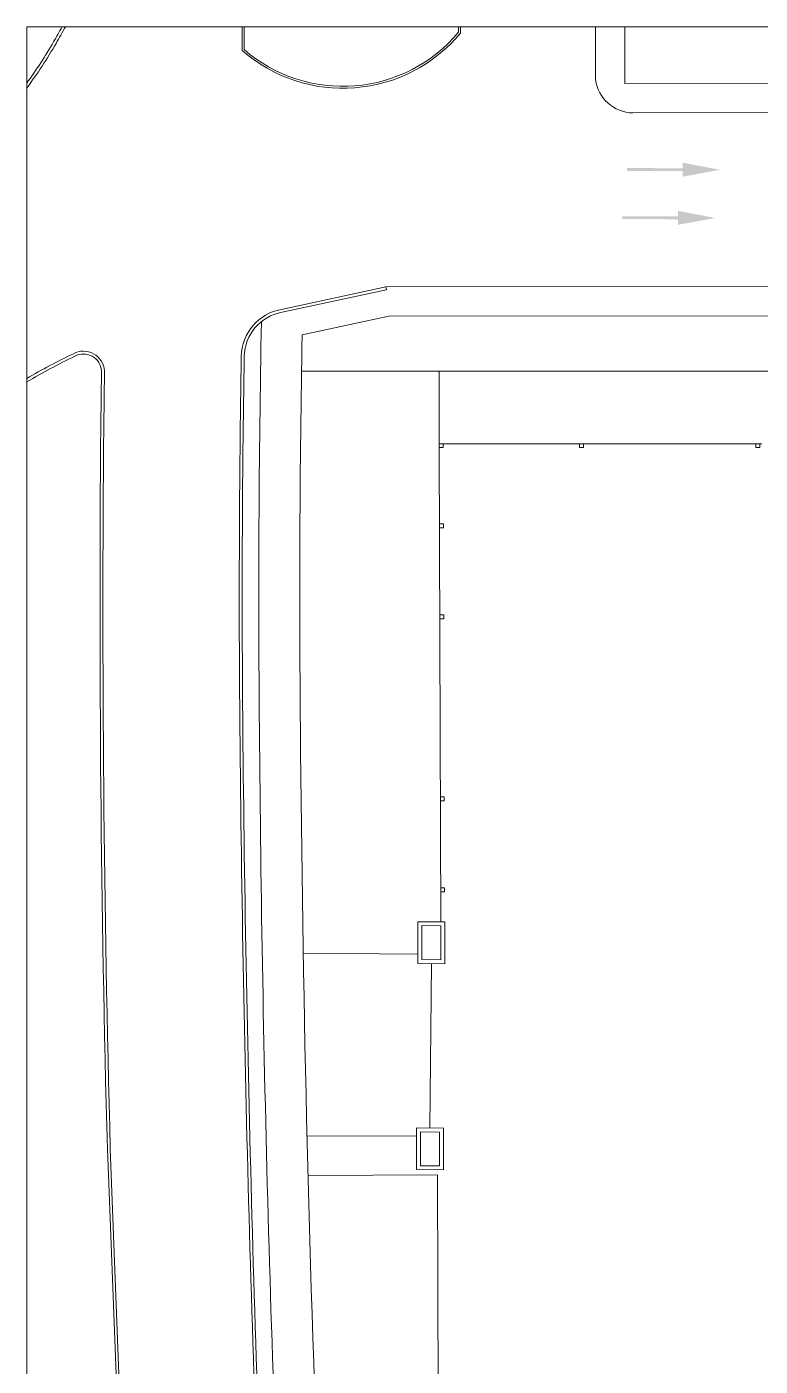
# Model space of a CAD drawing. Header units: millimetres. Extents: x 1010 to 1494, y -119 to 564.
# Drawn here: x 1170.8 to 1208.4, y -74 to -5.3 of the extents above; entities that cross this region are included whole.
import ezdxf

# ---------------------------------------------------------------- set-up
doc = ezdxf.new("R2010")
doc.units = ezdxf.units.MM
doc.layers.add('Arquitectónico Bloqueado', color=9, linetype='Continuous', lineweight=9)

# ---------------------------------------------------------------- blocks, each defined once
blk = doc.blocks.new('Base Arquitectónico 2do Piso')
at = {"layer": 'Arquitectónico Bloqueado', "linetype": 'Continuous', "lineweight": 30, "ltscale": 0.5}
for points in [[(1206.31, -12.625), (1204.402, -12.974), (1204.403, -12.688), (1201.543, -12.676), (1201.544, -12.533), (1204.404, -12.545), (1204.405, -12.259)], [(1206.068, -15.093), (1204.16, -15.442), (1204.161, -15.156), (1201.301, -15.144), (1201.302, -15.001), (1204.162, -15.013), (1204.163, -14.727)]]:
    blk.add_hatch(color=256, dxfattribs=at).paths.add_polyline_path(points, flags=16)
at = {"layer": 'Arquitectónico Bloqueado'}
for p, q in [((1189.212, -18.771), (1189.18, -18.624)), ((1229.42, -22.946), (1184.866, -22.946)), ((1191.921, -26.666), (1191.921, -22.946)), ((1208.148, -26.666), (1192.121, -26.666)), ((1208.348, -26.666), (1208.459, -26.666)), ((1191.922, -26.866), (1192.002, -51.179)), ((1190.831, -52.839), (1184.952, -52.786)), ((1191.447, -61.745), (1191.523, -53.315)), ((1190.758, -62.14), (1185.149, -62.158)), ((1191.832, -64.153), (1185.2, -64.175)), ((1191.832, -64.158), (1191.888, -81.018))]:
    blk.add_line(p, q, dxfattribs=at)
for points in [[(1170.784, -8.433, 0.026896), (1172.286, -6.141, 0.00704), (1172.763, -5.291)], [(1170.784, -8.179, 0.02487), (1172.156, -6.065, 0.006447), (1172.593, -5.291)], [(1193.011, -5.291), (1193.01, -5.61, -0.422075), (1181.821, -6.504), (1181.824, -5.291)], [(1192.911, -5.291), (1192.91, -5.574, -0.418985), (1181.921, -6.458), (1181.924, -5.291)], [(1321.02, -9.601), (1201.848, -9.706, -0.370092), (1199.931, -8.001), (1199.937, -5.291)], [(1186.31, -96.116, -0.37809), (1183.181, -92.913, -0.009515), (1181.706, -41.259, -0.006652), (1181.779, -22.185, -0.360031), (1183.837, -19.782), (1189.18, -18.624)], [(1186.304, -95.965, -0.376546), (1183.33, -92.906, -0.009515), (1181.856, -41.257, -0.006652), (1181.929, -22.187, -0.360407), (1183.865, -19.929), (1189.212, -18.771)], [(1184.264, -95.019), (1184.177, -92.868, -0.0102), (1182.706, -41.249, -0.007281), (1182.811, -20.4)], [(1185.764, -81.262, -0.007922), (1184.806, -41.231, -0.007055), (1184.899, -21.087), (1189.342, -20.124), (1229.42, -20.097)], [(1174.765, -22.923, 0.543817), (1173.172, -22.05, 0.017651), (1170.784, -23.316, 0.017651)], [(1174.615, -22.934, 0.544889), (1173.24, -22.183, 0.01824), (1170.784, -23.489, 0.01824)], [(1177.059, -119.15, -0.000608), (1176.981, -116.55), (1174.912, -62.825, -0.008888), (1174.576, -25.772), (1174.615, -22.934)], [(1177.209, -119.15, -0.000609), (1177.131, -116.545), (1175.062, -62.82, -0.008888), (1174.725, -25.774), (1174.765, -22.936)]]:
    blk.add_lwpolyline(points, format="xyb", dxfattribs=at)
for points in [[(1170.784, -5.291), (1321.02, -5.291), (1321.02, -119.15), (1170.784, -119.15)], [(1191.921, -26.666), (1191.922, -26.866), (1192.122, -26.865), (1192.121, -26.665)], [(1199.109, -26.666), (1199.109, -26.866), (1199.309, -26.866), (1199.309, -26.666)], [(1208.148, -26.666), (1208.148, -26.866), (1208.348, -26.866), (1208.348, -26.666)], [(1191.935, -30.771), (1191.935, -30.971), (1192.135, -30.97), (1192.135, -30.77)], [(1191.95, -35.436), (1191.951, -35.636), (1192.151, -35.636), (1192.15, -35.436)], [(1191.981, -44.767), (1191.981, -44.967), (1192.181, -44.966), (1192.181, -44.766)], [(1191.996, -49.432), (1191.997, -49.632), (1192.197, -49.631), (1192.196, -49.431)], [(1192.012, -53.119), (1192.006, -51.379), (1191.026, -51.371), (1191.032, -53.111)], [(1191.943, -63.689), (1191.937, -61.949), (1190.957, -61.94), (1190.963, -63.68)]]:
    blk.add_lwpolyline(points, close=True, dxfattribs=at)
for points in [[(1321.02, -8.101), (1201.43, -8.207), (1201.437, -5.291)], [(1189.18, -18.624), (1229.419, -18.597)], [(1192.213, -53.321), (1192.206, -51.181), (1190.825, -51.169), (1190.833, -53.309), (1192.213, -53.321)], [(1192.144, -63.891), (1192.137, -61.751), (1190.757, -61.738), (1190.764, -63.879), (1192.144, -63.891)]]:
    blk.add_lwpolyline(points, dxfattribs=at)

msp = doc.modelspace()

# ---------------------------------------------------------------- block references
at = {"layer": 'Arquitectónico Bloqueado', "color": 5}
msp.add_blockref('Base Arquitectónico 2do Piso', (0, 0), dxfattribs=at)

doc.saveas('drawing.dxf')
